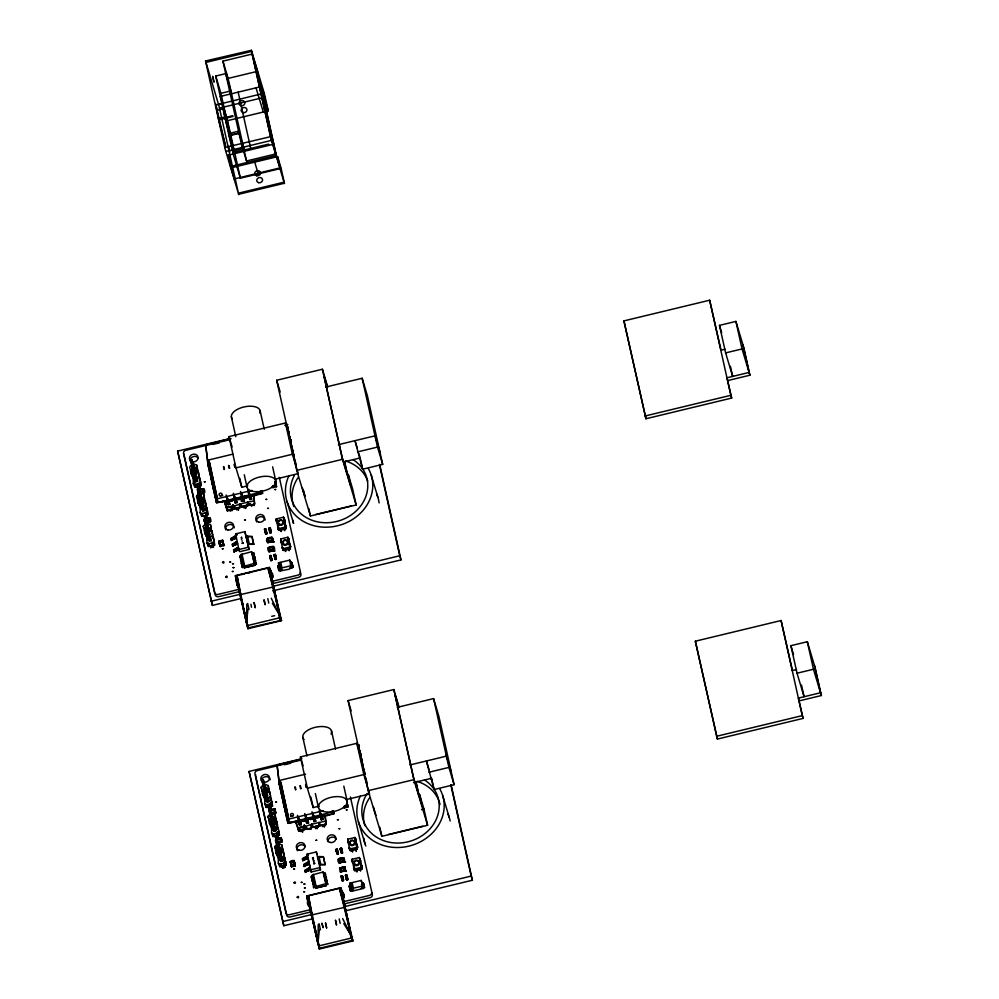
<?xml version="1.0" encoding="UTF-8"?>
<svg xmlns="http://www.w3.org/2000/svg" width="999" height="999" viewBox="0 0 999 999"><rect width="100%" height="100%" fill="white"/><g stroke="black" fill="none" stroke-linecap="round" stroke-linejoin="round"><path stroke-width="1.5" d="M341.733 893.793L343.544 895.541L342.969 894.093L341.733 893.793L352.947 940.946L319.355 949.05L306.843 895.966L308.479 904.008L306.843 895.966L340.796 887.711L343.544 895.541L343.594 897.951L341.733 893.793L342.47 891.37L339.41 888.323L308.429 895.803L307.43 900.249L308.129 900.074M284.515 520.292L284.378 518.631M288.986 540.322L288.836 538.661M355.944 840.609L355.794 838.96M360.402 860.639L360.202 858.903M253.746 497.952L253.771 495.854L252.297 494.63L247.315 495.829L246.516 497.602L245.03 496.378L240.06 497.577L239.248 499.35L237.774 498.126L232.804 499.325L231.993 501.111L230.519 499.875L225.549 501.086L224.738 502.859L227.872 510.564L240.11 507.604L241.121 506.518L240.322 503.933L234.116 506.056L232.804 504.757L232.168 507.117L232.842 509.365M246.84 604.083L246.516 622.852L247.927 628.733L281.518 620.629L270.317 573.463L271.041 571.053L269.368 567.395L235.427 575.636L236.001 579.932L238.124 585.839L237.462 582.879L248.177 627.909L280.145 620.641L280.881 620.029L270.454 571.628M318.269 924.412L317.932 943.168L319.605 948.238L352.297 940.346L341.87 891.945M264.473 529.108L265.697 534.04L266.82 533.753A6.581 3.222 -12.6 0 0 266.358 532.067L265.584 528.833L264.473 529.108L265.697 534.04L266.82 533.778L266.733 532.117M272.003 560.227A6.581 3.222 -12.6 0 0 271.516 558.628L270.741 555.382L269.63 555.669L270.841 560.589L271.99 560.339L270.841 560.589M194.38 467.057L191.895 459.602L194.743 468.656L196.303 470.916L198.264 471.628L199.126 475.487L197.627 477.16L199.688 477.984L200.537 481.843L199.088 483.491L199.95 486.326L194.83 487.275L193.282 483.591L193.394 478.184L191.009 473.376L192.47 471.84L192.557 467.495L194.38 467.057L196.503 472.277M203.384 501.423L198.776 488.761L201.623 497.802L203.184 500.062L205.145 500.774L206.006 504.632L204.508 506.318L206.568 507.13L207.43 510.988L205.969 512.637L206.83 515.472L201.711 516.433L200.162 512.737L200.275 507.33L197.889 502.534L199.35 500.986L199.8 498.251L197.365 489.285L200.062 502.235M207.967 542.707L208.441 546.628L206.893 542.932L207.005 537.524L204.62 532.717L206.081 531.181L206.531 528.434L204.096 519.48L206.119 526.948M266.034 804.819L266.246 807.604L264.71 803.908L264.822 798.501L262.425 793.693L263.898 792.157L264.335 789.41L261.9 780.456L263.973 787.811M272.914 833.965L273.139 836.75L271.591 833.066L271.703 827.659L269.305 822.851L270.779 821.315L271.216 818.568L268.793 809.602L271.216 818.568L270.741 822.289M279.645 864.16L279.87 866.945L278.321 863.248L278.434 857.841L276.049 853.046L277.51 851.498L277.597 847.152M338.162 852.459L338.236 852.871A6.581 5.732 -16.7 0 1 338.261 853.945A6.581 3.222 -12.6 0 0 337.787 852.397L337 849.15L335.889 849.425L337.113 854.357C338.986 855.082 335.714 851.685 335.889 849.425M278.072 527.834L278.221 529.033L276.298 518.931L283.441 517.207L284.865 520.741L283.441 517.207L283.753 519.343M282.53 547.852L282.68 549.05L281.431 542.932M349.488 848.151L349.638 849.35L347.714 839.247L354.87 837.524L356.281 841.058L354.87 837.524L355.507 838.76M353.958 868.181L354.108 869.367L352.185 859.265L359.328 857.542L359.64 859.689M280.844 530.269L281.106 531.443L280.844 530.269L285.876 528.796L285.527 525.437M280.944 539.822L280.769 538.948L281.243 542.694L280.769 538.948L287.912 537.225L290.759 547.115L290.072 545.417L290.347 548.813L285.314 550.287L285.577 551.46L285.314 550.287M308.479 904.008L308.541 901.71L309.215 904.669M276.523 520.117L276.298 518.931L276.785 522.677L276.086 520.641M352.41 860.464L352.185 859.265L352.672 863.024L352.21 860.564M341.508 848.076L342.744 852.996C341.308 854.52 343.156 849.974 341.508 848.076C338.374 847.627 342.944 856.168 340.971 851.598M285.389 525.886L285.876 528.796L285.314 526.123M276.199 848.738L276.174 849.687L274.625 846.69L276.086 845.042L279.895 844.093L281.88 844.942L283.117 851.473M289.86 545.741L290.085 546.977L282.942 548.701L282.442 547.365L283.104 550.062L285.352 550.412M276.798 522.152L276.598 519.817L277.148 520.866M280.557 540.659L281.268 542.182L281.069 539.835M348.027 840.134L348.127 842.02L347.714 839.247L348.201 842.994M352.684 862.499L352.485 860.151M343.206 878.596L343.306 878.995A6.581 5.732 -16.7 0 1 343.419 880.494A6.581 3.222 -12.6 0 0 342.944 878.945L342.17 875.711L341.059 875.986L342.27 880.906L343.406 880.656L342.332 880.881L341.059 875.986M250.037 503.796L248.364 505.194L241.958 506.693L247.365 505.856L247.552 502.21L254.283 500.836L253.771 495.854L254.62 504.108L241.758 507.055L239.348 505.569M310.764 825.898L313.187 827.372L318.781 826.173L318.981 822.527L325.711 821.153L325.187 816.171L323.713 814.947L318.743 816.146L317.932 817.919L316.458 816.695L311.488 817.894L310.677 819.679L309.19 818.456L304.22 819.655L303.421 821.428L301.935 820.204L296.965 821.403L296.154 823.176L299.3 830.881L311.526 827.934L312.537 826.847L311.738 824.262L305.532 826.373L304.233 825.087L303.596 827.434L304.27 829.682M352.36 860.151L352.185 859.265M266.795 532.517A6.581 5.732 -16.7 0 1 266.833 533.616L266.308 531.88A6.581 5.732 -16.7 0 0 265.659 528.971L265.659 528.971M271.94 558.878L271.978 560.339L271.466 558.429A6.581 5.732 -16.7 0 0 270.829 555.531L270.829 555.531A6.581 3.222 -12.6 0 1 271.191 556.006M274.138 555.531A6.581 3.222 -12.6 0 1 274.113 554.682L274.113 554.732A6.581 5.732 -16.7 0 0 274.762 557.642L274.812 557.804A6.581 3.222 -12.6 0 0 275.299 559.44L274.101 554.982L275.237 554.308L276.423 559.24C274.413 560.689 277.897 556.406 275.237 554.308M338.236 852.871L338.236 854.108L337.737 852.197A6.581 5.732 -16.7 0 0 337.088 849.3L337 849.15M342.22 851.248L341.084 851.573A6.581 3.222 -12.6 0 0 341.558 853.208L341.583 853.196A6.581 5.732 -16.7 0 1 341.109 852.147L341.009 851.747M347.377 877.809L346.203 877.984A6.581 5.732 -16.7 0 1 345.542 875.049L345.542 875.024A6.581 3.222 -12.6 0 0 345.504 875.624L346.665 874.637L347.914 879.557L346.79 879.844L346.241 878.121A6.581 3.222 -12.6 0 0 346.715 879.757L346.74 879.744A6.581 5.732 -16.7 0 1 346.278 878.695M240.11 507.604L240.322 503.933L247.552 502.21L249.65 505.307M292.482 567.12L291.833 565.983L292.719 565.896L293.107 567.22L289.785 568.019L292.482 567.12L291.808 562.499L291.009 562.287L291.808 562.499L293.107 567.22M311.526 827.934L311.738 824.262L318.981 822.527L321.066 825.624L326.049 824.425L325.187 816.171M363.911 887.437L363.261 886.3L364.136 886.213L364.535 887.549L361.201 888.336L363.911 887.437L363.236 882.829L362.437 882.616L363.236 882.829L364.535 887.549M281.88 859.24L280.856 859.902M274.126 828.745L275.274 829.432L274.126 829.707L275.137 829.37L274.226 828.883M194.305 481.53L194.355 483.366M361.675 865.746L362.187 867.432L359.852 858.953L361.763 869.13L356.73 870.604L356.993 871.777L356.73 870.604M271.278 532.654C269.543 534.203 271.953 529.62 270.08 527.759L268.931 528.796M345.554 874.887L346.203 877.984M235.627 533.878L239.173 551.023L239.785 551.685L249.063 549.438L244.917 531.63L235.627 533.878L236.288 536.038M320.479 869.767L319.817 867.594L310.552 869.829L310.589 871.34L311.201 872.002L320.479 869.767L316.333 851.947L307.055 854.195L307.704 856.355M223.376 544.78L222.615 540.209L223.876 545.654L220.167 546.553L219.855 545.417L223.676 544.967L223.876 545.654L222.615 540.209L218.893 541.108L220.167 546.553L219.106 541.795L221.578 541.208M275.324 481.605L276.523 486.738L272.814 487.637L272.902 486.688M275.662 482.867L275.462 481.98M344.23 807.954L344.318 807.017L347.44 806.181L347.939 807.067L344.23 807.954L343.918 806.817L347.752 806.181M346.79 803.246L346.89 802.309L347.939 807.067L347.078 803.184M274.25 827.984L274.95 828.009L274.226 828.421A1.623 1.411 -16.7 0 1 276.236 828.483M247.977 609.14L246.516 622.852L235.427 575.636L239.348 590.634M319.393 929.457L317.932 943.168L310.389 910.151M271.99 560.202L271.99 560.177A6.581 5.732 -16.7 0 0 271.965 559.078M312.475 857.866L313.424 857.779L312.562 858.054M192.595 471.578L192.919 469.093L190.484 460.127L192.145 466.021M204.183 501.186L203.734 494.418L201.736 493.581L197.927 494.53L196.478 496.178L198.876 503.721L199.8 498.251L201.623 497.802L204.595 498.276L205.157 502.297M210.914 531.381L211.326 528.471L206.531 528.434L205.894 533.404L203.209 526.361L204.658 524.725L208.466 523.776L210.464 524.612L211.888 532.492L211.438 532.055M263.861 793.131L264.335 789.41L261.875 791.196L263.411 794.892M277.472 852.484L277.947 848.763L275.524 839.797L277.173 845.691M209.865 472.702L210.402 468.731L208.978 469.118L207.867 464.11L205.682 444.867L229.583 438.936M210.976 477.709L211.513 473.738L210.102 474.125L209.54 471.628L210.414 468.781L209.303 470.204L208.978 469.118M281.468 791.695L281.818 789.06L280.731 790.521L279.283 784.44L277.098 765.184L301.011 759.252M282.405 798.026L282.929 794.055L281.518 794.442L280.956 791.945L281.83 789.098L280.407 789.435M197.303 472.028L196.853 465.272L194.855 464.435L191.046 465.384L189.585 467.02L191.995 474.562L190.447 470.879L192.919 469.093L197.702 469.13L198.089 471.803M268.719 792.357L268.269 785.589L266.271 784.752L262.475 785.701L261.014 787.337L263.087 793.318M275.599 821.503L275.15 814.747L273.164 813.91L269.355 814.847L267.894 816.495L270.304 824.038L269.718 821.003M282.33 851.697L282.742 848.788L277.947 848.763L275.487 850.536L277.035 854.232L274.625 846.69M193.319 474.662L192.432 476.511L191.009 473.376M206.206 534.777L206.044 535.851L204.62 532.717M278.359 854.32L277.46 856.168L276.049 853.046M285.664 525.387L285.789 528.271L284.378 519.68M290.247 545.991L290.247 548.289L290.309 545.454M357.155 845.703L357.305 849.113L352.272 850.586L352.535 851.76L352.272 850.586M361.675 866.32L361.663 868.606L361.551 865.733M218.719 119.892L215.684 103.958L225.537 146.029L218.719 119.892L233.004 116.446L232.829 115.684L224.975 117.582L222.115 102.398L230.157 134.865L238.087 133.254M291.046 565.684L279.708 568.443L280.294 570.953L289.073 569.218L292.083 567.407L289.797 560.102L278.459 562.824L278.996 565.109M349.875 883.141L351.723 891.283L363.386 888.461L361.226 880.431L349.875 883.141L350.412 885.426M347.927 840.534L347.714 839.247M347.914 879.557L346.665 874.637M268.968 528.121L268.968 528.146A6.581 5.732 -16.7 0 0 269.605 531.081L268.968 528.021A6.581 3.222 -12.6 0 0 268.968 528.983M340.397 849.3A6.581 3.222 -12.6 0 1 340.372 848.451L340.384 848.463A6.581 5.732 -16.7 0 0 341.034 851.41L341.059 851.473M308.279 903.67L308.541 901.71L310.04 908.653L308.716 902.609M274.126 554.57L274.088 555.357M340.397 848.338L340.347 849.125M193.694 480.407L193.394 478.184L194.418 480.669L192.582 475.424M278.733 860.077L278.434 857.841L279.458 860.339L277.622 855.094M277.622 527.522L279.096 530.519L277.984 527.31L278.646 530.032L280.881 530.394M353.509 867.856L354.982 870.853L353.833 867.631M313.923 860.564L313.411 860.713M314.073 861.238L313.499 861.2M308.291 903.233L309.553 906.155M276.236 485.676L276.523 486.738L276.311 486.051L272.502 486.501L272.814 487.637M294.131 862.1L295.304 865.983L295.092 865.284L291.271 865.733L291.583 866.87L295.304 865.983L294.031 860.539C288.536 859.827 290.334 864.797 294.43 862.1M241.621 537.387L241.171 537.874L241.633 537.237M354.982 838.523L357.717 847.414L356.955 845.753M361.601 866.233L361.501 867.294L354.358 869.018L353.896 867.694M280.906 540.034L280.769 538.948M200.112 493.668L199.413 490.596L203.808 489.348L203.609 488.648L202.847 489.772L203.534 492.844M209.628 521.853L208.928 518.781L209.69 517.657L208.953 518.843M272.153 541.595L271.466 538.523L272.228 537.412L273.164 541.358L267.732 542.657L267.869 541.545L272.44 540.447L273.164 541.358L267.732 542.657C262.812 537.962 274.563 534.552 272.952 540.659L267.52 541.97L268.669 542.17M273.414 550.661L272.727 547.589L273.489 546.478L273.689 547.177M274.288 810.152L275.025 808.978L274.288 810.152L270.841 810.913L271.528 813.985M281.044 842.169L280.357 839.098L281.106 837.986L281.318 838.673M343.581 861.912L342.894 858.84L343.644 857.729L344.58 861.675L339.148 862.986L339.298 861.862L343.868 860.763L344.58 861.675L339.148 862.986C334.228 858.278 345.979 854.882 344.368 860.976L338.948 862.287L340.097 862.487M344.143 867.919L344.905 866.807L344.168 867.981L340.721 868.743L341.408 871.815M225.549 501.086L225.387 502.385L231.293 500.961L230.519 499.875M232.804 499.325L232.642 500.636L237.774 498.126M240.06 497.577L239.897 498.888L245.816 497.452L245.03 496.378M247.315 495.829L247.165 497.127L253.072 495.704L252.297 494.63M296.965 821.403L296.803 822.701L302.709 821.278L301.935 820.204M304.22 819.655L304.071 820.953L309.19 818.456M311.488 817.894L311.326 819.205L317.232 817.781L316.458 816.695M318.743 816.146L318.581 817.457L324.488 816.033L323.713 814.947M318.781 826.173L321.066 825.624M294.143 861.101L290.434 862L291.221 865.471L290.434 862L294.143 861.101L294.942 864.61L291.221 865.471L294.942 864.61L294.031 860.539L294.792 865.109M361.351 865.846L361.501 867.294M312.774 858.016L313.174 857.542M277.884 527.272L278.471 528.671L285.614 526.948L285.502 525.524L286.301 527.085L285.789 525.973M357.367 846.99L357.205 846.29M203.896 492.007L199.251 492.794L199.113 493.906L204.533 492.594C206.643 485.801 194.418 488.986 199.113 493.906L200.05 493.419L199.251 492.794L203.821 491.695L204.533 492.594L200.025 493.344M269.131 550.624L268.981 551.735L274.413 550.424C276.523 543.631 264.298 546.815 268.981 551.735L274.413 550.424L273.701 549.525L269.131 550.624L269.93 551.248M276.76 842.12L276.611 843.243L282.043 841.932C284.153 835.127 271.915 838.311 276.611 843.243L282.043 841.932L281.331 841.021L276.76 842.12L277.56 842.744M340.559 870.941L345.841 870.741L345.13 869.842L340.559 870.941L340.409 872.052L345.841 870.741L344.455 866.832M209.528 530.419L205.507 518.943L208.354 527.996L209.915 530.257L211.875 530.968L212.737 534.827L211.239 536.5L213.299 537.325L214.161 541.183L212.038 543.531L213.574 545.666L208.729 546.116M271.179 800.923L272.078 805.743L271.965 802.16L269.842 804.507L272.652 806.056L271.104 798.301L269.056 797.477L270.542 795.803L269.693 791.945L267.72 791.233L266.159 788.973L263.311 779.919L266.159 788.973L269.131 789.447L269.693 793.468L268.244 788.561M271.591 833.066L273.576 833.903L277.385 832.966L278.846 831.305L279.533 835.201L276.723 833.666L278.846 831.305L277.984 827.459L275.936 826.635L277.435 824.949L276.573 821.103L274.6 820.391L273.052 818.131L270.192 809.078L274.226 820.541M281.543 851.947L276.923 839.272L279.782 848.313L281.331 850.574L283.304 851.298L284.166 855.144L282.667 856.83L284.715 857.654L285.577 861.5L283.454 863.848M198.776 485.377L199.475 488.186L198.426 484.19L200.537 481.843L201.236 485.739L198.426 484.19L199.088 483.491L195.28 484.428L193.282 483.591M200.162 512.737L202.16 513.573L205.969 512.637L205.307 513.336L208.117 514.885L207.43 510.988L205.307 513.336L206.83 515.472M214.161 541.183L212.038 543.531L214.847 545.079L213.299 537.325M270.554 803.72L271.965 802.16M284.166 863.074L285.577 861.5L286.263 865.396L285.239 862.686M270.117 799.962L270.417 798.301M349.225 847.602L350.062 850.361L352.31 850.711M271.915 583.716L272.652 583.091L270.379 574.2M232.243 506.006L226.473 507.642L227.322 510.889L235.514 507.292M303.659 826.335L297.902 827.959L298.751 831.205L306.943 827.609M308.192 900.311C306.606 901.51 307.48 907.067 310.202 906.33M254.907 565.297L254.221 563.386L243.669 566.458L244.256 567.844L254.907 565.297L251.611 551.698L241.021 554.582L243.594 566.545L242.195 566.795L242.008 565.671L243.269 565.197L242.008 565.671M315.085 886.775L325.637 883.715L326.323 885.614L315.684 888.161L312.45 874.899L323.027 872.015L323.664 873.675M273.913 828.758L274.725 828.059M199.8 498.251L197.327 500.024L199.163 503.209M206.531 528.434L204.058 530.219L205.095 532.679M271.216 818.568L268.756 820.354L269.967 822.464M236.214 538.174L231.381 540.172L231.006 538.349L234.665 536.251L235.776 536.201L236.214 538.174L231.381 540.172M237.487 543.931L232.667 545.941L232.292 544.118L235.951 542.02L237.063 541.957L237.487 543.931L232.667 545.941M238.773 549.7L233.953 551.698L233.579 549.887L237.238 547.789L238.349 547.727L238.773 549.7L233.953 551.698M307.63 858.491L302.797 860.489L302.422 858.678L306.081 856.58L307.192 856.518L307.63 858.491L302.797 860.489M308.916 864.247L304.083 866.258L303.708 864.435L307.367 862.337L308.479 862.287L308.916 864.247L304.083 866.258M310.202 870.017L305.369 872.027L304.995 870.204L308.654 868.106L309.765 868.044L310.202 870.017L305.369 872.027M235.776 536.201L231.119 538.711L231.531 540.571M237.063 541.957L232.405 544.48L232.817 546.341M238.349 547.727L233.691 550.249L234.103 552.097M307.192 856.518L302.535 859.04L302.959 860.888M308.479 862.287L303.821 864.797L304.233 866.657M309.765 868.044L305.107 870.566L305.519 872.414M248.301 544.293L253.696 544.268L248.301 544.293L246.491 536.563L247.602 536.238L251.935 536.363L253.596 543.868M319.717 864.622L325.125 864.585L319.717 864.622L317.907 856.88L319.031 856.555L323.364 856.68L325.012 864.197M342.907 858.915L343.856 858.416M223.326 108.754L216.933 110.29M213.299 486.251L213.287 485.502M341.408 892.282C344.43 891.345 345.654 899.225 342.182 898.326M278.509 569.343L279.345 568.993L279.408 570.267L282.23 569.717L278.983 570.654L277.722 565.621L278.521 565.309L279.158 569.405M349.925 889.672L350.774 889.31L350.836 890.584L353.658 890.047L350.412 890.971L349.138 885.951L349.95 885.626L350.587 889.722M198.376 490.659L198.601 489.86M208.928 518.781L205.507 519.605L206.119 522.352L210.627 521.603L209.915 520.704L205.332 521.803L205.195 522.914C200.25 517.819 212.75 514.81 210.627 521.603L206.556 522.589M269.318 548.488L268.256 548.488L268.456 547.614M269.193 550.874L273.776 549.837M275.886 839.984L276.111 839.185M276.81 842.369L281.406 841.345M339.685 868.805L339.885 867.944L340.409 872.052L341.333 871.49M340.609 871.19L345.179 870.092M240.072 557.267L241.458 557.005L240.072 557.267L239.885 556.143L241.146 555.656L239.885 556.143M240.784 560.439L242.17 560.189L240.784 560.439L240.584 559.315L241.845 558.841L240.584 559.315M241.483 563.623L242.882 563.361L241.483 563.623L241.296 562.499L242.557 562.012L241.296 562.499M242.195 566.795L243.594 566.545M311.488 877.584L312.887 877.334L311.488 877.584L311.301 876.46L312.562 875.973L311.301 876.46M312.2 880.756L313.599 880.506L312.2 880.756L312.013 879.644L313.274 879.157L312.013 879.644M312.912 883.94L314.298 883.69L312.912 883.94L312.724 882.816L313.973 882.329L312.724 882.816M313.611 887.112L315.01 886.862L313.611 887.112L313.424 886.001L314.685 885.514L313.424 886.001M342.145 894.455L343.706 895.116M209.64 462.637L217.932 502.26L247.178 497.777M281.069 782.954L289.448 822.664L332.118 812.037M252.61 554.32L253.883 553.896L253.709 552.834L252.285 552.971L252.61 554.32L253.883 553.896M253.321 557.504L254.595 557.08L254.42 556.018L252.997 556.143L253.321 557.504L254.595 557.08M254.021 560.676L255.307 560.252L255.132 559.19L253.709 559.328L254.021 560.676L255.307 560.252M254.733 563.861L256.006 563.436L255.844 562.375L254.408 562.499L254.733 563.861L256.006 563.436M324.026 874.637L325.312 874.212L325.137 873.151L323.701 873.288L324.026 874.637L325.312 874.212M324.737 877.821L326.011 877.397L325.849 876.335L324.413 876.473L324.737 877.821L326.011 877.397M325.449 880.993L326.723 880.569L326.548 879.507L325.125 879.644L325.449 880.993L326.723 880.569M326.161 884.177L327.435 883.753L327.26 882.691L325.836 882.829L326.161 884.177L327.435 883.753M253.709 552.834L252.285 552.971M254.42 556.018L252.997 556.143M255.132 559.19L253.709 559.328M255.844 562.375L254.408 562.499M325.137 873.151L323.701 873.288M325.849 876.335L324.413 876.473M326.548 879.507L325.125 879.644M327.26 882.691L325.836 882.829M252.772 496.153L262.575 493.319L262.287 491.695M321.403 817.294L334.003 813.648L333.703 812.025M242.52 542.969L242.72 542.769M261.963 490.621L262.575 493.319L216.558 502.734L216.234 501.648L217.67 501.311L216.234 501.648L210.652 476.623L211.526 473.776L210.427 475.199L210.102 474.125M333.379 810.938L331.955 811.288L333.379 810.938L334.003 813.648L287.974 823.051L287.662 821.977L289.086 821.628L287.662 821.977L282.08 796.952L282.942 794.105L281.843 795.529L281.518 794.442M219.817 545.242L223.514 544.28L222.752 540.834L219.018 541.683L219.817 545.242L219.018 541.683L222.752 540.834M343.881 806.643L347.577 805.694L346.815 802.234L347.577 805.694L343.868 806.555M198.888 489.785L202.872 488.773L203.609 492.082L199.6 492.994L198.888 489.722L202.872 488.773L203.609 492.082L199.6 492.994L198.888 489.722M204.97 518.806L208.953 517.782L209.703 521.091L205.682 522.002L204.97 518.731L208.953 517.782L209.703 521.091L205.682 522.002L204.97 518.731M270.779 812.249L270.304 810.114L274.3 809.09L275.037 812.399L271.016 813.311L275.037 812.399M276.398 839.123L280.382 838.099L281.119 841.408L277.11 842.319L276.386 839.048L280.382 838.099L281.119 841.408L277.11 842.319L276.386 839.048M241.508 574.612L243.806 574.025M248.676 572.877L250.974 572.302M336.488 851.21L337.55 850.948M313.936 863.273L314.598 863.111L313.823 863.298M236.701 579.757L236.001 579.932L237.013 575.474L267.994 568.006L271.041 571.053L272.165 577.634L270.317 573.463L271.553 573.776L272.115 575.224L270.317 573.463M271.328 532.679L270.791 530.931L269.68 531.206L270.205 532.966A6.581 3.222 -12.6 0 1 269.655 531.281M272.203 540.759L268.219 541.745L267.507 538.548L271.491 537.524L272.24 540.834L268.219 541.745L267.507 538.473L271.491 537.524L272.24 540.834M273.451 549.825L269.48 550.811L268.768 547.614L272.752 546.603L273.489 549.912L269.48 550.811L268.768 547.552L272.752 546.603L273.489 549.912M274.825 557.779L275.949 557.479M343.619 861.076L339.635 862.062L338.936 858.865L342.919 857.841L343.656 861.15L339.635 862.062L338.923 858.803L342.919 857.841L343.656 861.15M344.88 870.141L340.896 871.14L340.184 867.944L344.18 866.92L344.917 870.229L340.896 871.14L340.184 867.869L344.18 866.92L344.917 870.229M347.19 876.36L346.079 876.635L347.177 876.448M347.852 879.57L346.778 879.832L346.328 878.883M206.893 542.932L208.891 543.768L212.7 542.832L213.574 545.666M277.722 565.621L278.122 566.957L280.332 566.408M264.71 803.908L266.696 804.744L270.504 803.808L271.378 806.643L266.533 807.092M278.321 863.248L280.319 864.085L284.116 863.161L284.99 865.983L280.145 866.433M342.045 849.812L340.921 850.087L341.995 849.899M351.136 888.76L362.475 886.013M205.657 61.339L219.056 106.206L238.749 194.643L225.225 149.425L205.532 60.976L251.386 50.3L264.335 93.469L268.281 110.827L227.56 120.654L220.304 96.453L261.026 86.626L268.281 110.827M205.806 62.45L251.523 51.424L251.386 50.3M222.927 61.126L252.223 54.058L257.405 71.341L275.824 153.933L246.528 160.989L241.346 143.706L222.927 61.126L228.109 78.409L246.528 160.989M215.722 76.049L225.724 73.639L230.906 90.921L220.904 93.332L215.722 76.049L233.142 154.008L240.397 178.209L281.119 168.381L284.465 183.579L271.016 138.686L251.523 51.424M228.109 78.409L257.405 71.341M218.556 104.346L264.248 93.182M216.059 105.02L222.49 103.459M219.493 108.092L265.222 97.065M219.343 118.344L225.774 116.796M225.15 118.344L231.943 144.468L230.332 135.639L238.124 133.454M224.775 147.54L270.629 136.638L275.824 153.933M225.749 151.423L271.466 140.397M233.741 150.899L243.744 148.476L238.549 131.194L228.546 133.604L233.741 150.899L230.332 135.639M232.854 152.76L268.581 144.131L268.856 145.392M228.134 155.207L231.868 167.657L277.597 156.631L280.107 167.894L234.378 178.921L230.644 166.471L228.134 155.207L273.863 144.181M230.644 166.471L276.373 155.444L280.107 167.894M238.461 193.182L284.191 182.143M238.611 194.293L284.328 183.267M344.605 461.476L347.789 475.761L350.699 485.439L348.189 474.188L352.547 488.698L356.168 504.97L310.439 515.996L296.753 470.367L276.661 380.269L322.39 369.243L327.684 386.913M325.786 387.05L362.15 378.271L367.345 395.567L382.679 464.385L362.674 469.205L354.982 440.659L357.142 447.864M742.956 344.917L749.1 372.44L726.947 377.784L731.693 398.064L645.953 418.756L623.925 320.891L709.652 300.212L720.966 349.987M247.727 485.814L241.783 487.25L235.976 467.882L228.996 436.6L285.439 422.989L291.246 442.345M241.046 598.501L212.375 605.406L177.647 451.111L230.457 438.374M284.777 425.274L287.799 424.538M231.019 438.748L205.682 444.867L208.192 465.197L216.558 502.734L219.393 502.047M212.999 443.743L185.826 450.299A2.91 2.535 -16.7 0 0 183.554 453.446L214.585 592.644A2.91 2.535 -16.7 0 0 217.957 594.43L239.098 589.335M220.542 441.92L229.608 439.735M212.849 444.455L219.318 442.894M730.406 366.258L732.667 376.411L725.611 352.897L719.48 325.374L735.913 321.403L743.793 347.677L749.924 375.212L727.784 380.557M291.034 439.997L290.135 440.222L292.932 452.06M232.904 454.133L208.803 459.952L217.445 498.738L251.873 490.434M193.756 471.915L195.592 471.478M720.816 350.262L725.099 349.225M235.976 467.882L292.407 454.27L298.226 473.626L275.936 479.008M338.486 444.642L374.987 435.839M195.392 480.207L197.215 479.77L197.577 481.368L195.754 481.805L193.319 472.839L195.754 481.805M725.611 352.897L742.045 348.938L749.924 375.212M198.177 489.96L203.609 488.648M357.492 451.923L377.497 447.09L382.679 464.385M296.753 470.367L342.482 459.328L356.168 504.97M343.668 461.925L360.164 457.942L358.878 453.621M272.615 486.763L276.323 485.864M218.519 502.422L260.24 492.357L260.527 490.971M225.712 501.66L230.694 500.462M232.979 499.912L237.949 498.713M240.235 498.151L245.205 496.953M247.49 496.403L252.46 495.204M202.273 509.353L204.108 508.916L204.458 510.514L202.635 510.964L200.2 501.998L202.635 510.964M227.685 503.234L229.508 502.784L229.87 504.395L228.034 504.832L226.061 494.992L229.508 502.784M242.195 499.725L244.031 499.288L244.38 500.886L242.557 501.323L240.584 491.496L244.031 499.288M249.45 497.977L251.286 497.539L251.636 499.138L249.812 499.575L247.839 489.735L251.286 497.539M202.872 510.139L204.008 509.865M235.289 503.084L237.125 502.634L233.329 493.244L235.289 503.084L233.816 494.468L237.125 502.634M227.435 510.189L233.092 508.828M204.47 519.667L204.258 518.968L209.69 517.657M206.343 521.903L209.965 520.954M645.129 415.984L730.856 395.304L731.693 398.064M209.415 532.754L207.592 533.191L207.942 534.79L209.778 534.353L206.918 525.299L209.778 534.353M315.647 514.497L351.373 505.881M209.365 541.146L206.93 532.192L209.365 541.146L211.189 540.709L208.341 531.655L211.189 540.709M219.293 542.682L223.014 541.783M280.619 529.22L284.203 528.359L284.727 530.719L284.453 529.532M241.346 539.323L242.158 538.748M219.967 545.679L223.689 544.78M242.257 543.406L243.257 543.169M243.169 543.306L242.57 543.181M267.008 539.41L266.795 538.723L272.228 537.412M271.466 538.523L268.044 539.348L268.731 542.42M239.123 549.5L248.401 547.265M268.057 547.789L273.489 546.478M272.727 547.589L269.293 548.426L269.992 551.498M285.09 549.238L288.661 548.376L289.186 550.736L288.886 549.425M244.505 567.657L254.508 565.247M270.217 571.878C272.914 571.603 274.088 577.922 271.204 578.146M272.315 581.318L297.977 575.124A2.91 2.535 -16.7 0 0 300.249 571.977M239.76 591.545L218.619 596.64A2.91 2.535 -16.7 0 1 215.247 594.855L184.216 455.656A2.91 2.535 -16.7 0 1 184.34 454.283M272.977 583.528L298.639 577.335A2.91 2.535 -16.7 0 0 300.911 574.188L279.32 477.36M211.126 601.261L239.797 594.343M272.989 586.338L399.737 555.769L400.986 559.915L272.727 590.859M274.613 615.709L271.716 616.333M243.831 609.165L247.49 625.574L280.195 617.669L280.881 620.029L267.994 568.006L273.264 586.987L240.522 594.592L236.276 576.098L246.516 622.852L237.013 575.474L240.522 594.592M416.034 781.792L419.218 796.078L422.115 805.768L419.605 794.505L423.963 809.028L427.597 825.286L381.868 836.325L368.181 790.684L348.089 700.599L393.806 689.56L399.113 707.23M397.202 707.367L433.578 698.601L438.761 715.883L454.108 784.702L434.103 789.522L426.411 760.976L428.996 769.617M814.385 665.234L820.516 692.757L798.376 698.101L803.109 718.393L717.382 739.073L695.341 641.208L781.081 620.529L792.394 670.317M319.143 806.131L313.199 807.567L307.392 788.211L300.424 756.93L356.855 743.306L362.225 761.176M312.462 918.818L283.791 925.736L249.076 771.428L301.885 758.691M301.411 759.315L277.098 765.184L279.608 785.514L287.974 823.051L307.03 820.266M358.629 744.804L359.315 745.554M282.904 764.422L257.243 770.616A2.91 2.535 -16.7 0 0 254.97 773.763L286.014 912.961A2.91 2.535 -16.7 0 0 289.385 914.747L310.514 909.652M285.926 763.698L299.513 760.414M284.278 764.772L290.734 763.211M801.498 685.139L804.083 696.728L797.04 673.214L790.896 645.691L807.329 641.72L815.209 668.006L821.353 695.529L799.2 700.873M360.177 750.836L359.628 750.286M305.557 774.163L280.22 780.269L288.873 819.055L323.289 810.763M362.45 760.326L361.563 760.539L363.049 766.957M267.582 795.329L264.735 786.275L267.582 795.329L265.746 795.766L263.324 786.812L265.397 794.168M792.232 670.579L796.528 669.542M307.392 788.211L363.836 774.587L369.193 792.457M409.902 764.959L446.403 756.156M797.04 673.214L813.473 669.255L821.353 695.529M267.17 802.122L264.735 793.169L267.17 802.122L268.993 801.685L266.146 792.632L268.993 801.685M271.89 813.898L275.961 812.924L275.025 808.978L269.593 810.289L270.317 813.536M270.055 810.364L275.025 808.978M428.921 772.239L448.926 767.419L454.108 784.702M270.679 813.111L275.249 812.012L275.961 812.924L271.478 813.735M271.678 813.211L275.324 812.324M368.181 790.684L413.898 779.657L427.597 825.286M413.586 782.604L431.593 778.271L434.103 789.522M345.879 799.687L369.642 793.955M272.64 824.924L270.205 815.958L272.64 824.924L274.463 824.487L271.616 815.434L274.463 824.487M297.14 821.977L302.11 820.778M304.395 820.229L309.365 819.03M311.651 818.481L316.633 817.282M318.918 816.72L323.888 815.521M273.689 829.682L275.524 829.232L275.886 830.843L274.051 831.28L271.616 822.314L274.051 831.28M299.101 823.551L300.924 823.114L301.286 824.712L299.463 825.149L297.49 815.309L300.924 823.114M306.356 821.802L308.192 821.353L308.541 822.964L306.718 823.401L304.745 813.561L308.192 821.353M313.973 821.653L315.809 821.203L312 811.812L313.973 821.653L312.487 813.036L315.809 821.203M321.228 819.892L323.064 819.455L319.268 810.064L321.228 819.892L319.755 811.275L323.064 819.455M311.488 824.35L311.238 825.461M298.863 830.519L304.508 829.158M319.031 825.649L313.374 827.01L319.792 825.511L318.981 822.527M275.687 839.297L281.106 837.986M280.357 839.098L276.923 839.922L277.61 842.994M716.545 736.3L802.284 715.621L803.109 718.393M421.466 809.627L423.963 809.028M280.432 859.877L282.255 859.427L282.617 861.026L280.781 861.475L278.359 852.509L280.781 861.475M388.561 834.452L422.789 826.198M281.019 860.651L282.168 860.376M290.384 861.737L291.583 866.87L290.672 861.662M294.243 861.225L290.522 862.125L290.721 862.999M357.48 846.84L357.205 848.588L356.918 845.841M349.338 847.602L349.9 849L357.043 847.277L356.805 846.203L357.043 847.277M352.048 849.537L355.619 848.675L356.144 851.036L355.619 848.675M312.762 859.639L313.574 859.065M291.383 865.996L295.105 865.109M313.624 863.461L314.598 863.636M313.674 863.723L314.685 863.486M339.485 859.739L338.211 859.04L343.644 857.729M339.46 859.664L342.894 858.84M339.473 868.106L344.905 866.807M357.08 869.43L360.077 868.705L360.614 871.053L360.302 869.742M315.921 887.974L325.924 885.564M343.731 901.635L369.393 895.441A2.91 2.535 -16.7 0 0 371.665 892.294M311.176 911.862L290.047 916.957A2.91 2.535 -16.7 0 1 286.676 915.171L255.632 775.986A2.91 2.535 -16.7 0 1 255.694 774.774M344.393 903.845L370.067 897.664A2.91 2.535 -16.7 0 0 372.327 894.505L350.412 796.977M282.555 921.59L312.724 914.31M344.418 906.655L471.166 876.086L472.402 880.231L345.654 910.813M312.912 919.043L318.918 945.891L351.611 937.986L352.297 940.346L339.41 888.323L344.68 907.304L311.938 914.922L307.692 896.428L317.932 943.168L308.429 895.803L311.938 914.922M336.401 851.173L337.525 850.898M270.304 810.114L274.3 809.09L275 812.324M265.185 532.28L266.296 532.017M336.601 852.609L337.712 852.347M341.558 877.721L342.682 877.459M270.342 558.841L271.453 558.578M341.758 879.157C344.093 878.158 343.456 882.816 343.144 878.433M219.805 545.154L223.514 544.28L222.715 540.784M193.144 467.882L195.704 467.307M325.125 864.585L323.451 857.092L317.907 856.88M220.367 495.941L222.752 495.454M290.597 816.495L292.982 816.021M290.035 563.998L292.257 563.561M361.463 884.327L363.673 883.89M242.17 543.031L242.407 542.994M227.872 510.564L226.473 507.642L232.417 506.593M237.238 579.832L236.176 580.993L237.487 586.176M299.3 830.881L297.902 827.959L303.833 826.91M241.82 540.921L242.445 541.083M306.668 820.391L289.673 822.751L287.662 821.977M220.866 501.86L225.287 501.286M228.234 500.899L232.655 500.337M235.602 499.95L242.982 499.001M312.587 858.191L313.199 857.654M311.126 825.349L311.413 824.475M226.473 507.642L232.168 507.117M297.902 827.959L303.596 827.434M240.921 500.949L242.145 500.836M274.263 828.021L274.95 828.009L273.701 827.809M238.149 586.151L237.138 585.389M354.358 869.018L354.046 867.806L354.533 870.379L353.933 868.793L354.533 870.379L356.768 870.728M310.739 825.236L311.713 825.349M246.491 536.563L252.035 536.775L253.696 544.268M273.052 818.131L276.011 818.593L276.573 822.627L275.125 817.706M283.903 518.518L285.714 525.886M216.234 501.648L218.257 502.435M278.047 527.347L278.471 528.671M273.414 836.238L278.259 835.801L277.385 832.966M359.865 859.577L360.751 861.088L359.328 857.542M355.207 838.598L354.87 837.524M342.17 875.711L342.719 876.623M283.853 518.493L283.441 517.207M349.563 847.789L349.9 849M289.797 560.102L291.958 568.144M361.226 880.431L363.386 888.461M244.917 531.63L249.063 549.438M316.333 851.947L316.983 854.108M342.919 878.933L342.894 878.87A6.581 5.732 -16.7 0 0 342.245 875.848L342.232 875.823M198.127 474.088L198.826 474.962L198.264 471.628M205.007 503.246L205.707 504.108L205.145 500.774M268.132 788.061L268.831 788.923L268.269 785.589M275.012 817.207L275.712 818.081L275.15 814.747M276.436 823.563L277.135 824.437L276.573 821.103M283.167 853.758L283.866 854.632L283.304 851.298M199.238 479.07L199.625 479.57L199.126 475.487M270.667 799.387L271.054 799.887L270.542 795.803M284.278 858.74L284.665 859.24L284.166 855.144M291.221 441.421L290.734 440.022M198.426 484.19L199.95 486.326M337.4 849.637L337.063 849.262A6.581 3.222 -12.6 0 1 337.45 849.774M271.116 573.414L271.566 574.088M342.545 893.743L342.994 894.405M240.322 503.933L242.395 507.055M311.738 824.262L313.811 827.372M272.365 603.259L279.508 614.872L281.518 620.629M343.781 923.576L350.936 935.201L352.947 940.946M244.305 506.068L245.704 508.516L245.529 505.769M237.05 507.817L238.449 510.264L238.262 507.517M322.989 824.637L324.375 827.085L324.2 824.337M315.721 826.385L317.12 828.833L316.945 826.086M224.738 502.859L227.322 510.889M296.154 823.176L298.751 831.205M288.099 538.111L288.786 538.573L287.912 537.225M282.692 547.627L282.942 548.701M196.478 496.178L197.502 498.176M203.209 526.361L204.233 528.371M261.014 787.337L262.038 789.347M267.894 816.495L269.43 819.492M271.241 598.239L279.508 614.872L272.178 580.232M342.657 918.556L350.936 935.201L343.606 900.549M282.093 547.539L283.554 550.536L282.43 547.377M349.038 847.839L350.512 850.836L349.388 847.676M197.889 502.534L199.313 505.656L199.463 504.582L200.212 507.929M262.425 793.693L263.848 796.827L264.011 795.753L264.997 801.298L264.822 798.501M269.305 822.851L270.729 825.973L270.891 824.899L271.878 830.456L271.703 827.659M236.825 582.854L238.124 585.839M269.767 532.042L270.205 532.954A6.581 5.732 -16.7 0 1 269.693 531.818M279.021 614.822L280.195 617.669L268.981 568.219L273.264 586.987M350.437 935.139L351.611 937.986L340.397 888.536L342.844 899M251.636 499.138L248.326 490.959L249.812 499.575M244.38 500.886L241.071 492.707L242.557 501.323M229.87 504.395L226.548 496.216L228.034 504.832M308.541 822.964L305.232 814.784L306.718 823.401M301.286 824.712L297.977 816.533L299.463 825.149M241.021 554.582L244.256 567.844M312.45 874.899L313.049 876.423M234.116 506.056L235.127 508.803M305.532 826.373L306.556 829.133M197.078 485.926L198.027 488.523L197.128 485.776M268.494 806.243L269.455 808.853L268.556 806.093M275.374 835.401L276.336 837.999L275.437 835.251M282.105 865.596L283.067 868.193L282.168 865.446M358.629 744.804L359.141 746.453M197.215 479.77L194.73 472.315L197.577 481.368M204.108 508.916L201.611 501.473L204.458 510.514M275.524 829.232L273.027 821.79L275.886 830.843M282.255 859.427L279.757 851.985L282.617 861.026M294.205 455.257L293.831 453.996M310.402 909.802L311.126 912.099M291.246 442.22L290.934 441.333L291.171 442.957M278.334 565.721L279.408 570.267M349.762 886.038L350.025 886.9M202.16 513.573L203.022 516.371L202.135 513.449M208.891 543.768L209.753 546.565L208.866 543.643M266.696 804.744L267.557 807.542L266.671 804.62M273.576 833.903L274.438 836.687L273.551 833.778M280.319 864.085L281.169 866.882L280.282 863.96M349.138 885.951L350.412 890.971M719.48 325.374L721.678 332.717M790.896 645.691L793.543 654.507M623.925 320.891L645.953 418.756M695.341 641.208L717.382 739.073M374.712 434.577L379.895 451.873M277.597 156.631L281.119 168.381M256.031 87.825L263.286 112.025M371.241 475.187L377.872 497.315M446.128 754.907L451.311 772.19M327.535 387.35L323.639 374.375L342.058 456.968L347.24 474.25L344.455 461.738M254.733 162.138L258.254 173.901M442.657 795.504L449.3 817.632M398.951 707.667L395.067 694.705L413.474 777.284L418.668 794.567L415.871 782.055M276.661 380.269L280.195 392.045M302.485 488.174L304.97 496.478L303.721 490.846M348.089 700.599L351.173 710.901M286.95 501.323L293.594 523.451A44.118 38.437 -16.7 0 1 292.732 520.104M373.489 807.117L375.974 815.409M275.374 482.929L276.049 485.939M358.379 821.64L365.01 843.768M347.64 805.931L346.94 802.809M228.996 436.6L232.13 447.028M300.424 756.93L303.097 765.858M343.194 900.499L344.068 903.421M177.647 451.111L212.375 605.406M249.076 771.428L283.791 925.736M296.204 464.335L295.679 462.562M358.903 745.654L359.165 746.54M269.63 555.669L270.916 560.564M247.49 625.574L248.177 627.909L245.866 617.569M318.918 945.891L319.605 948.238L313.998 923.126M362.162 760.339L361.65 758.491M254.083 553.658L254.395 554.745M254.795 556.843L255.107 557.929M255.507 560.014L255.819 561.101M256.219 563.199L256.518 564.285M239.91 557.105L240.21 558.141M240.622 560.289L240.921 561.326M241.333 563.461L241.621 564.497M242.045 566.645L242.332 567.682M325.512 873.975L325.824 875.074M326.223 877.159L326.523 878.246M326.923 880.331L327.235 881.43M327.635 883.516L327.947 884.602M311.338 877.434L311.626 878.458M312.05 880.606L312.337 881.642M312.749 883.79L313.049 884.814M313.461 886.962L313.748 887.999M207.168 531.718L205.519 525.836L207.942 534.79M279.008 853.508L276.935 846.153L279.37 855.119M367.108 782.879L366.446 780.494M295.367 461.451L294.655 458.766M247.552 502.21L248.364 505.194M287.899 426.76L288.249 428.084M365.122 773.863L364.498 771.478M290.222 438.174L289.735 436.301M232.804 504.757L233.853 508.703M304.233 825.087L305.269 829.02M205.657 514.672L206.356 517.332L205.657 514.535M212.387 544.867L213.099 547.527L212.387 544.73M270.192 805.843L270.904 808.503L270.192 805.706M274.25 822.277L274.95 824.937L274.238 822.14M275.312 827.297L276.011 829.969L275.312 827.097M277.073 834.989L277.784 837.649L277.073 834.852M283.816 865.184L284.515 867.844L283.803 865.047M365.671 777.547L366.071 779.083M291.034 439.71L291.321 440.796M293.244 451.823L292.545 449.013M294.243 457.23L293.381 453.846M361.163 756.63L360.452 753.758M364.81 774.163L363.474 768.743M289.073 431.331L289.285 432.205M364.148 770.054L363.611 767.881M289.211 434.178L288.511 431.281M290.172 545.904L288.024 538.224L288.224 539.36M355.394 838.923L357.13 846.203M227.035 76.099C228.709 84.053 225.087 67.857 226.81 75.949M360.989 753.708L360.914 753.396M284.078 520.716L284.74 523.464M360.102 752.309L359.515 749.812M292.195 447.564L291.608 445.017M278.122 566.957L278.983 570.654M238.024 583.578L239.073 588.074M288.249 430.157L288.099 429.483M288.174 429.845L287.587 427.21M340.397 888.536L344.68 907.304M288.062 429.37L287.5 426.785M278.059 524.887L279.258 530.232M353.334 862.549L355.144 870.579M281.93 567.707L280.756 562.412M353.346 888.024L352.172 882.741M280.994 567.932L279.82 562.637M352.422 888.248L351.236 882.966M234.665 536.251L235.09 538.124M235.951 542.02L236.363 543.881M237.238 547.789L237.65 549.65M306.081 856.58L306.506 858.441M307.367 862.337L307.792 864.21M308.654 868.106L309.078 869.967M363.161 765.921L362.5 762.849M289.136 543.419L290.347 548.813L289.198 543.481M356.081 843.718L357.305 849.113L356.156 843.78M735.913 321.403L742.045 348.938M807.329 641.72L813.473 669.255M709.652 300.212L730.856 395.304M781.081 620.529L802.284 715.621M362.15 378.271L377.497 447.09M433.578 698.601L448.926 767.419M379.682 464.36L400.986 559.915M451.098 784.677L472.402 880.231M379.445 464.76L399.737 555.769M450.874 785.089L471.166 876.086M360.489 459.353L362.674 469.205M261.026 86.626L276.373 155.444M252.223 54.058L270.629 136.638M322.39 369.243L342.482 459.328M393.806 689.56L413.898 779.657M238.162 92.145L250.724 148.451M238.024 132.967L238.187 133.741M227.56 120.654L240.397 178.209M220.904 93.332L230.157 134.865M308.766 508.491L310.439 515.996M379.857 827.309L381.868 836.325M231.868 167.657L234.378 178.921M285.439 422.989L292.407 454.27M356.855 743.306L363.836 774.587M260.052 410.489L264.248 429.27M272.627 466.845L275.786 481.056A14.71 7.205 -12.6 0 1 255.095 491.658A14.71 7.205 -12.6 0 1 253.284 479.283A14.71 7.205 -12.6 0 1 275.786 481.056M331.481 730.806L335.552 749.088M343.818 786.138L347.215 801.373A14.71 7.205 -12.6 0 1 326.523 811.975A14.71 7.205 -12.6 0 1 324.7 799.612A14.71 7.205 -12.6 0 1 347.215 801.373M285.414 526.023L285.614 526.948M275.262 481.293L276.311 486.051M360.077 868.705L360.339 869.867M291.82 566.333L291.009 562.287L292.719 565.896L291.808 562.499L292.232 566.258M363.236 886.65L362.437 882.616L364.136 886.213L363.236 882.829L363.661 886.575M278.459 562.824L280.294 570.953M278.521 565.309L279.558 569.28M349.95 885.626L350.986 889.61M270.08 527.759L270.791 530.931M344.118 867.731L344.842 870.991M339.423 859.49L340.147 862.736M272.29 574.8L272.914 577.634M279.158 616.221L280.145 620.641M231.368 416.87L235.789 436.675M244.268 474.762L247.103 487.45M302.784 737.2L306.98 755.981M315.359 793.556L318.519 807.766M267.782 598.651L268.781 603.109M339.198 918.968L340.197 923.426M239.785 478.309L241.783 487.25M310.876 797.14L313.199 807.567M234.44 463.911L235.127 466.958M305.869 784.24L306.543 787.274M234.141 464.51L234.703 467.057M305.557 784.827L306.131 787.374M251.611 551.698L254.595 565.122M323.027 872.015L326.323 885.614M229.046 465.609L229.645 468.281M300.474 785.926L301.061 788.598M228.509 465.384L229.183 468.394M299.937 785.701L300.599 788.711M223.951 466.833L224.463 469.18M295.367 787.15L295.891 789.497M223.414 466.62L224.076 469.617M294.83 786.937L295.504 789.934M241.995 553.983L244.63 565.721M313.424 874.3L316.046 886.051M242.807 560.551L244.368 567.594M313.586 877.996L315.796 887.911M312.562 875.973L312.887 877.334M313.386 877.884L315.684 888.161M308.029 857.779L311.201 872.002M307.055 854.195L310.552 869.829M250.899 604.283L251.561 607.255M247.69 603.471L249.026 609.427M319.118 923.788L320.442 929.744M241.833 600.212L243.157 606.181M311.463 913.586L319.355 949.05M239.71 591.783L247.927 628.733M218.893 541.108L219.955 545.866M290.322 861.425L291.371 866.183M274.238 809.902L274.962 813.161M205.307 504.532L206.518 508.728L206.006 504.632M210.439 527.584L211.026 527.947L210.464 524.612M212.612 537.325L212.849 538.411M277.297 827.447L277.547 828.546M282.193 849.4L282.854 852.384M197.153 469.73L197.827 472.714M206.443 535.889L207.193 540.322L207.005 537.524M319.031 856.555L320.679 864.073M247.602 536.238L249.263 543.743M361.338 759.565L359.777 750.923L361.139 758.603M289.685 438.174L289.91 439.185L289.473 437.2M270.304 810.039L270.779 812.224M359.016 747.527C359.453 749.949 358.117 742.756 358.641 745.679M340.796 887.711L350.936 935.201M269.368 567.395L279.508 614.872M289.51 437.35L289.098 435.377M276.298 518.931L276.523 520.017M358.928 747.102L358.703 746.028M289.136 435.564L288.324 431.168M288.961 434.752L288.311 430.944M276.461 851.198L277.035 854.232M204.745 529.37L205.319 532.392M198.014 499.175L198.876 503.721M191.134 470.017L191.995 474.562M278.284 831.28L278.958 834.902L278.846 831.305M200.2 483.017L200.662 485.427L200.537 481.843M291.046 440.035L291.209 440.984M287.2 425.262L287.113 424.275L287.225 425.362M281.88 844.942L282.442 848.276M269.693 791.945L270.067 794.168M211.875 530.968L212.437 534.303M203.734 494.418L204.108 496.64M196.853 465.272L197.415 468.606M342.969 894.093L343.594 897.951M271.553 573.776L272.165 577.634M277.435 824.949L277.934 829.045M212.737 534.827L213.074 537.549M325.711 821.153L326.049 824.425M254.283 500.836L254.62 504.108M289.96 545.541L290.085 546.977M277.947 848.763L278.209 852.746M192.919 469.093L193.082 471.753M302.422 829.595L302.61 832.329M285.577 861.5L285.689 865.097M207.43 510.988L207.542 514.585M284.715 857.654L284.79 860.264M206.568 507.13L206.631 509.752M199.688 477.984L199.75 480.606M439.76 788.848A44.118 38.437 -16.7 0 1 401.66 847.314A44.118 38.437 -16.7 0 1 360.327 796.078M430.194 778.071A44.118 38.437 -16.7 0 1 432.317 779.807M364.885 825.786A39.073 34.041 -16.7 0 1 369.493 797.926M417.02 781.343A39.073 34.041 -16.7 0 1 440.035 804.457M424.475 779.957A39.073 34.041 -16.7 0 1 431.955 826.485A39.073 34.041 -16.7 0 1 379.445 838.835A39.073 34.041 -16.7 0 1 367.145 793.443M365.809 846.016A44.118 38.437 -16.7 0 1 363.773 838.136M448.052 814.285A44.118 38.437 -16.7 0 1 450.162 820.978M304.058 739.51A14.71 7.205 -12.6 0 1 316.134 727.11A14.71 7.205 -12.6 0 1 331.044 733.99M342.232 875.798A6.581 3.222 -12.6 0 1 342.694 876.548M261.476 780.781A4.408 3.846 -16.7 0 1 265.609 776.685A4.408 3.846 -16.7 0 1 270.167 779.782M270.217 805.381A1.623 1.411 -16.7 0 1 271.129 807.055A1.623 1.411 -16.7 0 1 269.293 808.154A1.623 1.411 -16.7 0 1 267.994 806.73M268.694 808.74A1.623 1.411 -16.7 0 1 269.58 807.704M270.342 807.529A1.623 1.411 -16.7 0 1 271.266 807.779M275.187 822.701A1.623 1.411 -16.7 0 1 273.227 824.587M273.251 824.387A1.623 1.411 -16.7 0 1 275.225 824.163M277.198 834.577A1.623 1.411 -16.7 0 1 277.959 836.325A1.623 1.411 -16.7 0 1 275.999 837.287A1.623 1.411 -16.7 0 1 274.912 835.676M275.649 837.699A1.623 1.411 -16.7 0 1 276.461 836.862M277.223 836.675A1.623 1.411 -16.7 0 1 278.234 836.987M283.192 860.326A1.623 1.411 -16.7 0 1 282.929 860.651M282.879 858.616A1.623 1.411 -16.7 0 1 283.216 858.978M281.88 860.651A1.623 1.411 -16.7 0 1 283.179 860.626M284.216 864.909A1.623 1.411 -16.7 0 1 284.128 867.182A1.623 1.411 -16.7 0 1 281.693 866.645M282.53 867.619A1.623 1.411 -16.7 0 1 285.19 867.394M297.415 850.711A4.408 3.846 -16.7 0 1 299.313 845.366A4.408 3.846 -16.7 0 1 305.195 846.653M301.011 831.668A1.623 1.411 -16.7 0 1 302.185 830.619M303.484 829.682A1.623 1.411 -16.7 0 1 301.748 831.193A1.623 1.411 -16.7 0 1 300.299 829.645M310.714 827.634A1.623 1.411 -16.7 0 1 307.667 828.671M309.228 828.933A1.623 1.411 -16.7 0 1 311.176 829.395M317.919 825.698A1.623 1.411 -16.7 0 1 316.82 827.609A1.623 1.411 -16.7 0 1 314.835 826.635M315.459 828.658A1.623 1.411 -16.7 0 1 318.157 827.359M325.037 823.688A1.623 1.411 -16.7 0 1 324.126 825.836A1.623 1.411 -16.7 0 1 322.065 824.687M322.727 826.71A1.623 1.411 -16.7 0 1 325.499 825.674M327.872 841.67A4.408 3.846 -16.7 0 1 336.213 839.11M265.659 528.921A6.581 3.222 -12.6 0 1 266.034 529.458M194.193 464.123A4.408 3.846 -16.7 0 1 192.432 463.823M190.085 461.001A4.408 3.846 -16.7 0 1 198.302 458.191M194.293 472.702A1.623 1.411 -16.7 0 1 196.341 472.527M199.263 485.302A1.623 1.411 -16.7 0 1 199.475 487.162A1.623 1.411 -16.7 0 1 197.415 487.724A1.623 1.411 -16.7 0 1 196.678 486.014M197.44 488.036A1.623 1.411 -16.7 0 1 200.312 487.974M203.334 510.352A1.623 1.411 -16.7 0 1 205.307 510.252M205.232 509.028A1.623 1.411 -16.7 0 1 203.334 510.626M206.306 514.585A1.623 1.411 -16.7 0 1 205.732 516.82A1.623 1.411 -16.7 0 1 203.484 515.946M204.445 517.02A1.623 1.411 -16.7 0 1 207.093 516.958M213.162 544.942A1.623 1.411 -16.7 0 1 212.263 547.09A1.623 1.411 -16.7 0 1 210.19 545.953M210.851 547.964A1.623 1.411 -16.7 0 1 213.624 546.928M225.749 529.907A4.408 3.846 -16.7 0 1 229.046 524.612A4.408 3.846 -16.7 0 1 234.241 527.859M232.005 508.966A1.623 1.411 -16.7 0 1 230.931 510.776A1.623 1.411 -16.7 0 1 228.946 510.014M230.257 510.526A1.623 1.411 -16.7 0 1 232.292 510.601M239.198 507.03A1.623 1.411 -16.7 0 1 238.137 509.04A1.623 1.411 -16.7 0 1 236.126 507.979M236.788 509.989A1.623 1.411 -16.7 0 1 238.249 508.491M246.229 504.957A1.623 1.411 -16.7 0 1 245.504 507.255A1.623 1.411 -16.7 0 1 243.381 506.018M244.056 508.041A1.623 1.411 -16.7 0 1 245.279 506.793M251.411 505.993A1.623 1.411 -16.7 0 1 254.27 505.569M253.833 504.008A1.623 1.411 -16.7 0 1 252.098 505.619A1.623 1.411 -16.7 0 1 250.674 503.971M256.556 521.865A4.408 3.846 -16.7 0 1 260.09 516.795A4.408 3.846 -16.7 0 1 265.135 520.079M232.243 418.768A14.71 7.205 -12.6 0 1 244.718 406.793A14.71 7.205 -12.6 0 1 259.877 413.111M368.331 468.531A44.118 38.437 -16.7 0 1 330.244 526.997A44.118 38.437 -16.7 0 1 288.911 475.749M293.806 506.468A39.073 34.041 -16.7 0 1 298.077 477.597M345.592 461.026A39.073 34.041 -16.7 0 1 367.707 481.106M353.059 459.64A39.073 34.041 -16.7 0 1 361.039 505.482A39.073 34.041 -16.7 0 1 309.528 519.243A39.073 34.041 -16.7 0 1 294.455 475.287M376.623 493.956A44.118 38.437 -16.7 0 1 379.121 502.934M212.65 76.448L214.023 82.155L212.675 76.461M228.272 146.516L229.658 152.223L228.284 146.516M241.845 143.244L243.232 148.951L241.858 143.232M204.358 481.805L205.232 481.755L204.358 481.805M212.038 483.678L212.924 483.628L212.038 483.678M222.352 548.801L223.239 548.776L222.352 548.776M222.527 562.462C224.725 564.872 224.126 559.74 222.54 562.35M225.749 576.923C227.997 579.345 227.322 574.138 225.762 576.873M229.895 562.05L230.781 562.025L229.895 562.025M232.567 563.748L233.454 563.698L232.567 563.748M232.38 571.49L233.267 571.478L232.392 571.44M233.054 567.644L233.941 567.607L233.054 567.644M244.605 519.98L245.492 519.967L244.618 519.93M266.034 499.413L266.92 499.388L266.034 499.35M267.645 508.404L268.531 508.379L267.657 508.341M274.925 489.56L275.811 489.547L274.937 489.51M273.202 541.883L274.088 541.845L273.202 541.883M274.101 551.048L274.987 551.036L274.113 550.998M275.774 802.122L276.661 802.11L275.774 802.097M283.454 803.995L284.34 803.97L283.466 803.97M293.768 869.118L294.655 869.105L293.781 869.068M293.943 882.779C296.204 885.139 295.604 880.057 293.968 882.679M297.178 897.252C299.363 899.699 298.788 894.455 297.178 897.189M301.311 882.367L302.197 882.354L301.323 882.342M303.983 884.065L304.87 884.028L303.983 884.065M303.808 891.82L304.695 891.795L303.808 891.757M304.483 887.974L305.357 887.949L304.483 887.949M316.034 840.309L316.92 840.284L316.046 840.246M337.45 819.729L338.336 819.679L337.45 819.729M339.073 828.72L339.96 828.695L339.073 828.695M346.341 809.877L347.227 809.889L346.366 809.802M344.63 862.212L345.517 862.162L344.63 862.212M345.517 871.365L346.403 871.353L345.529 871.315M283.429 521.478L282.143 524.15L280.394 524.575L278.009 522.789L279.295 520.129L281.031 519.692L283.429 521.478M287.887 541.495L286.601 544.168L284.865 544.592L282.467 542.807L283.766 540.147L285.502 539.71L287.887 541.495M354.845 841.795L353.559 844.467L351.823 844.892L349.425 843.106L350.711 840.446L352.46 840.009L354.845 841.795M359.315 861.825L358.029 864.485L356.281 864.922L353.896 863.136L355.182 860.464L356.918 860.039L359.315 861.825M236.551 534.328L236.938 534.915L236.551 534.328M307.967 854.657L308.354 855.244L307.967 854.657M226.061 504.632L226.386 503.908L226.061 504.632M209.278 463.723L207.867 464.11L209.291 463.773M209.84 466.233L208.429 466.62L209.852 466.271M210.951 471.241L209.54 471.628L210.951 471.241M212.075 476.236L210.652 476.623L212.088 476.286M212.625 478.746L211.214 479.133L212.637 478.783M213.187 481.243L211.776 481.63L213.199 481.293M213.749 483.753L212.325 484.14L213.761 483.791M214.298 486.251L212.887 486.638L214.31 486.288M214.86 488.748L213.449 489.135L214.86 488.748M215.422 491.258L213.998 491.645L215.434 491.296M215.984 493.756L214.56 494.143L215.996 493.806M216.533 496.266L215.122 496.653L216.533 496.266M217.095 498.763L215.672 499.15L217.095 498.763M280.707 784.053L279.283 784.44L280.719 784.09M281.256 786.55L279.845 786.937L281.268 786.588M282.38 791.558L280.956 791.945L282.392 791.595M283.491 796.565L282.08 796.952L283.504 796.603M284.053 799.063L282.63 799.45L284.066 799.1M284.615 801.573L283.192 801.947L284.628 801.61M285.165 804.07L283.753 804.457L285.177 804.108M285.726 806.568L284.303 806.955L285.726 806.568M286.288 809.078L284.865 809.465L286.288 809.078M286.838 811.575L285.427 811.962L286.838 811.575M287.4 814.085L285.989 814.472L287.4 814.085M287.962 816.583L286.538 816.97L287.962 816.583M288.511 819.08L287.1 819.467L288.511 819.08M276.161 485.364L272.465 486.326L276.161 485.364L275.399 481.918L276.161 485.364M278.197 528.421L278.646 530.032L278.197 528.421M282.667 548.439L283.104 550.062L282.667 548.439M349.625 848.738L350.062 850.361L349.625 848.738M275.324 559.428L274.75 558.004A6.581 5.732 -16.7 0 0 275.287 559.378M195.804 473.414L193.307 465.959L196.154 475.012L195.804 473.414M202.685 502.559L200.187 495.117L203.047 504.158L202.685 502.559M280.844 853.071L278.346 845.629L281.194 854.669L280.844 853.071M196.129 487.212L195.28 484.428L196.129 487.212M193.968 473.851L191.895 466.483L194.33 475.449L193.968 473.851M200.861 502.997L198.789 495.641L201.211 504.607L200.861 502.997M264.498 601.848L263.998 599.762L265.122 604.782L264.498 601.848M335.926 922.164L335.427 920.079L336.551 925.099L335.926 922.164M255.207 607.617L254.083 602.597L255.207 607.617M326.636 927.946L325.512 922.914L326.636 927.946M361.763 869.13L361.163 866.433L361.763 869.13M313.836 863.311L313.848 863.423M322.977 927.547L321.99 923.126L322.989 927.584M256.631 175.749A2.947 2.56 -16.7 0 0 260.439 172.552A2.947 2.56 -16.7 0 0 255.669 171.416A2.947 2.56 -16.7 0 0 256.631 175.749M258.704 182.667A2.947 2.56 -16.7 0 0 262.512 179.47A2.947 2.56 -16.7 0 0 257.742 178.334A2.947 2.56 -16.7 0 0 258.704 182.667M241.009 105.682A2.947 2.56 -16.7 0 0 244.817 102.485A2.947 2.56 -16.7 0 0 240.047 101.349A2.947 2.56 -16.7 0 0 241.009 105.682M243.082 112.6A2.947 2.56 -16.7 0 0 246.89 109.39A2.947 2.56 -16.7 0 0 242.12 108.267A2.947 2.56 -16.7 0 0 243.082 112.6M351.436 845.504A2.797 2.435 -16.7 0 0 355.057 842.469A2.797 2.435 -16.7 0 0 350.524 841.395A2.797 2.435 -16.7 0 0 351.436 845.504M355.906 865.534A2.797 2.435 -16.7 0 0 359.515 862.487A2.797 2.435 -16.7 0 0 354.982 861.413A2.797 2.435 -16.7 0 0 355.906 865.534M291.508 816.008A1.474 1.286 -16.7 0 0 293.406 814.41A1.474 1.286 -16.7 0 0 291.021 813.835A1.474 1.286 -16.7 0 0 291.508 816.008M263.761 782.105A4.408 3.846 -16.7 0 0 269.455 777.297A4.408 3.846 -16.7 0 0 262.3 775.599A4.408 3.846 -16.7 0 0 263.761 782.105M299.213 850.236A4.408 3.846 -16.7 0 0 304.92 845.441A4.408 3.846 -16.7 0 0 297.764 843.743A4.408 3.846 -16.7 0 0 299.213 850.236M330.12 842.457A4.408 3.846 -16.7 0 0 335.826 837.649A4.408 3.846 -16.7 0 0 328.671 835.951A4.408 3.846 -16.7 0 0 330.12 842.457M280.02 525.187A2.797 2.435 -16.7 0 0 283.629 522.14A2.797 2.435 -16.7 0 0 279.096 521.066A2.797 2.435 -16.7 0 0 280.02 525.187M284.478 545.204A2.797 2.435 -16.7 0 0 288.099 542.17A2.797 2.435 -16.7 0 0 283.566 541.096A2.797 2.435 -16.7 0 0 284.478 545.204M220.08 495.691A1.474 1.286 -16.7 0 0 221.978 494.093A1.474 1.286 -16.7 0 0 219.593 493.518A1.474 1.286 -16.7 0 0 220.08 495.691M192.332 461.775A4.408 3.846 -16.7 0 0 198.039 456.98A4.408 3.846 -16.7 0 0 190.884 455.282A4.408 3.846 -16.7 0 0 192.332 461.775M227.797 529.92A4.408 3.846 -16.7 0 0 233.504 525.124A4.408 3.846 -16.7 0 0 226.348 523.414A4.408 3.846 -16.7 0 0 227.797 529.92M258.691 522.127A4.408 3.846 -16.7 0 0 264.398 517.332A4.408 3.846 -16.7 0 0 257.243 515.634A4.408 3.846 -16.7 0 0 258.691 522.127"/></g></svg>
